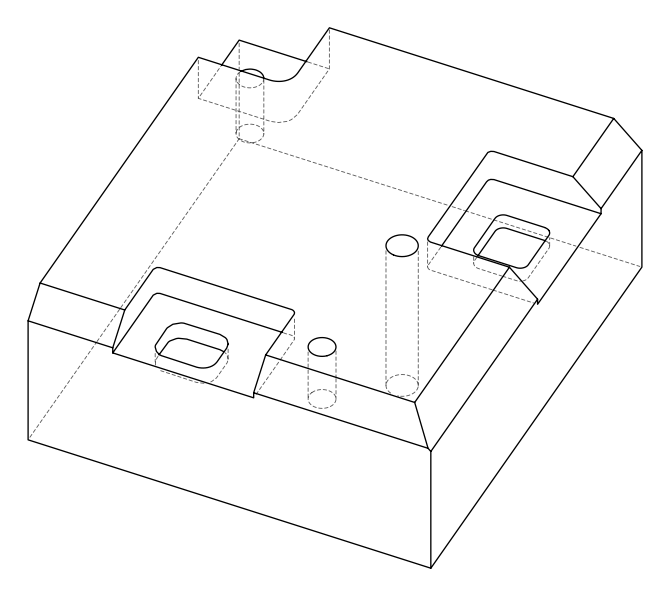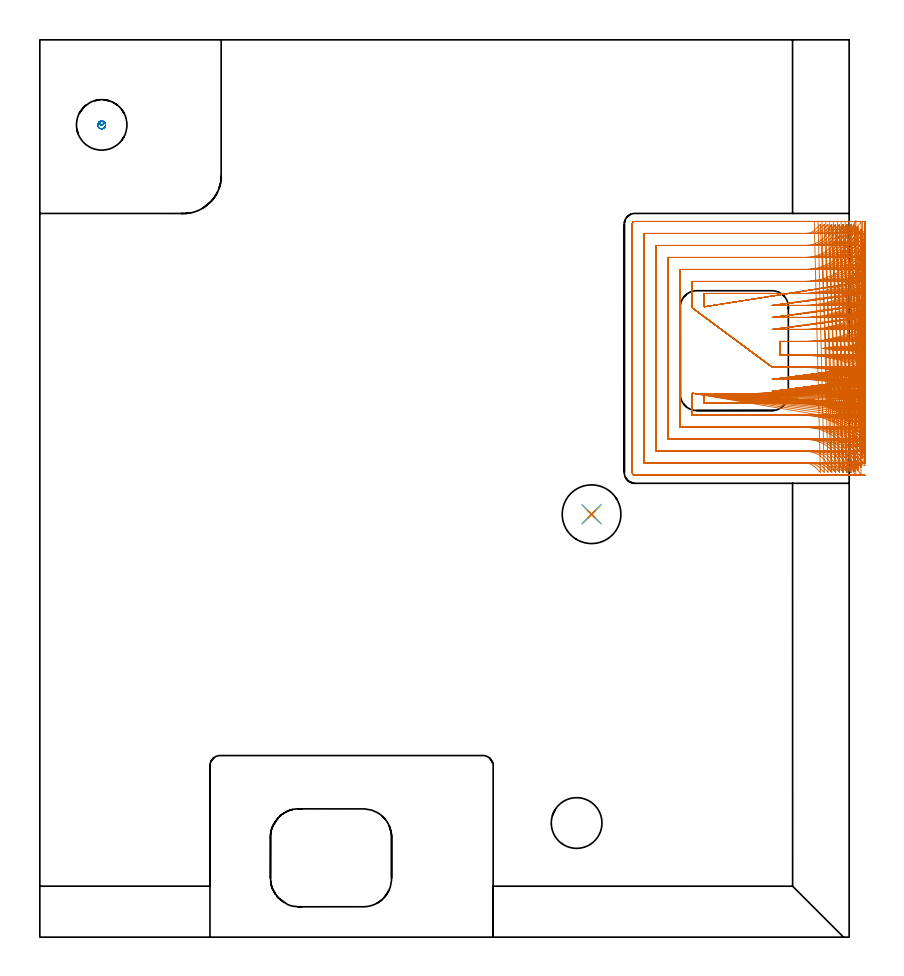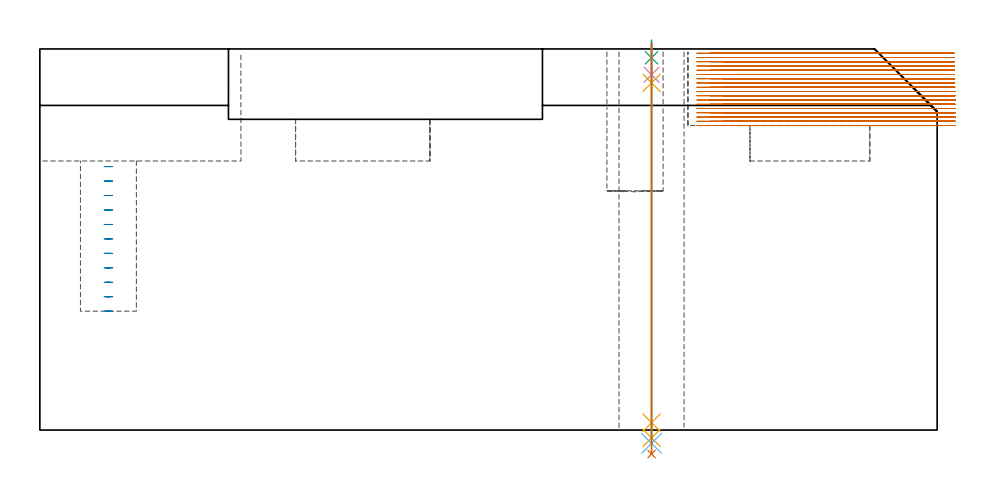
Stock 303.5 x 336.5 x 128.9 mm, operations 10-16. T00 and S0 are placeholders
(PLAN: 16 operations, 10 tool changes, 231.7 min)
(1 INDEXABLE_INSERT_DRILL_BLIND_HOLE_FROM_SOLID | STEP1POCKET | NXT0302_009 | 0.2 min | 13616 mm3)
(2 AREA_MILL | FG_CHAMFER_SURFACE | UGT0205_001 | 10.66 min | 39990 mm3)
(3 AREA_MILL_1 | FG_CHAMFER_SURFACE_1 | UGT0205_001 | 3.92 min | 13057 mm3)
(4 AREA_MILL_2 | FG_CHAMFER_SURFACE_2 | UGT0205_001 | 7.19 min | 23127 mm3)
(5 AREA_MILL_3 | FG_CHAMFER_SURFACE_3 | UGT0205_001 | 4.47 min | 16425 mm3)
(6 MILL_CORNER_NOTCH_RECTANGULAR | CORNER_NOTCH_RECTANGULAR | NXT0201_012 | Follow Part, ap 4, ae 75% | 10.83 min | 166176 mm3)
(7 MILL_RECTANGULAR_POCKET | POCKET_RECTANGULAR_STRAIGHT | NXT0201_012 | Follow Part, ap 4, ae 75% | 3.89 min | 59495 mm3)
(8 MILL_RECTANGULAR_POCKET_1 | POCKET_RECTANGULAR_STRAIGHT_1 | NXT0201_011 | Follow Part, ap 3, ae 75% | 5.99 min | 67729 mm3)
(9 MILL_SLOT | SLOT_PARTIAL_RECTANGULAR | NXT0201_008 | Follow Part, ap 1.5, ae 75% | 82.94 min | 131774 mm3)
(10 MILL_SLOT_1 | SLOT_PARTIAL_RECTANGULAR_1 | NXT0201_008 | Follow Part, ap 1.5, ae 75% | 99.26 min | 170928 mm3)
(11 MILL_BLIND_HOLE_FROM_SOLID_MATERIAL | STEP1POCKET_1 | NXT0201_012 | Spiral | 0.62 min | 14261 mm3)
(12 SPOT_DRILL | STEP1HOLE | NXT0321_9005460120000 | 0.05 min | 148 mm3)
(13 DRILL_BLIND_HOLE_INTO_CENTER | STEP1HOLE | NXT0301_029 | 0.04 min | 154 mm3)
(14 GUN_DRILL_THROUGH_HOLE | STEP1HOLE | UGT0307_001 | 0.58 min | 2355 mm3)
(15 SPADE_DRILL_TO_ENLARGE_THROUGH_HOLE | STEP1HOLE | UGT0306_004 | 0.54 min | 15739 mm3)
(16 DRILL_TO_ENLARGE_THROUGH_HOLE | STEP1HOLE | UGT0301_053 | 0.56 min | 30529 mm3)
(TOOL NXT0302_009 | Index. Insert Drill 19mm [880-D1900L25-05] | D19 PA176 FL95 Z2)
(TOOL UGT0205_001 | Chamfer Mill 20 x 3 x 45 deg. | D20 FL50 Z2)
(TOOL NXT0201_012 | ENDMILL 16mm [2P460-1600-NA 1630] | D16 FL38 Z6)
(TOOL NXT0201_011 | ENDMILL 12mm [2P460-1200-NA 1630] | D12 FL38 Z6)
(TOOL NXT0201_008 | ENDMILL 6mm [2P460-0600-NA 1630] | D6 FL26 Z6)
(TOOL NXT0321_9005460120000 | NC Spot Drill, 142deg, 12mm, Carbide, Uncoated | D12 PA142 FL30 Z2)
(TOOL NXT0301_029 | Carbide Drill 5.8mm [860.1-0580-017A1-MM 2214] | D5.8 PA140 FL28 Z2)
(TOOL UGT0307_001 | Gun Drill 5 mm | D5 PA130 FL24 Z1)
(TOOL UGT0306_004 | Spade Drill 13.5mm | D13.5 PA132 FL10 Z2)
(TOOL UGT0301_053 | Twist Drill 22 mm | D22 PA118 FL150 Z2)
(OP 10 MILL_SLOT_1)
G17 G21 G94 G90
T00 M6
G54
G17 G0 G90 X309.268 Y223.882 S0 M3
G43 Z138.9 H1
Z127.461
G94 G1 X306.5 Y222.726 F250.
G2 X301.002 Y220.8 R49.5 F500.
G1 X298.112 Y219.994
G3 X293.603 Y220.8 R48.
X298.112 Y221.606 R48.
X298.112 Y219.994 R3.
G1 X301.002 Y220.8
G2 X306.5 Y218.875 R49.5
G1 X309.268 Y217.718 F250.
X309.217 Y228.918
X306.5 Y227.646
G2 X287.418 Y223.4 R45. F500.
G1 X277.7
Y218.2
X287.419
G2 X306.5 Y213.954 R45.
G1 X309.217 Y212.682 F250.
X309.146 Y234.09
X306.5 Y232.677
G2 X287.418 Y227.9 R40.5 F500.
G1 X277.7
X274.7 F250.
G0 Z138.9
X309.044 Y239.463
Z127.461
G1 X306.5 Y237.873
G2 X287.418 Y232.4 R36. F500.
G1 X277.7
X274.7 F250.
G0 Z138.9
X308.887 Y245.154
Z127.461
G1 X306.5 Y243.337
G2 X287.418 Y236.9 R31.5 F500.
G1 X277.644
X274.644 F250.
G0 Z138.9
X308.622 Y251.418
Z127.461
G1 X306.5 Y249.298
G2 X287.418 Y241.4 R27. F500.
G1 X249.2
Y239.4
Y236.4 F250.
G0 Z138.9
X308.09 Y259.022
Z127.461
G1 X306.5 Y256.478
G2 X287.418 Y245.9 R22.5 F500.
G1 X244.7
Y238.95
Y235.95 F250.
X274.7 Y213.7 F500.
X277.7 F250.
X287.419 F500.
G2 X306.5 Y208.924 R40.5
G1 X309.146 Y207.51 F250.
G0 Z138.9
X274.7 Y209.2
Z127.461
G1 X277.7
X287.419 F500.
G2 X306.5 Y203.727 R36.
G1 X309.044 Y202.137 F250.
G0 Z138.9
X274.7 Y204.7
Z127.461
G1 X277.7
X287.419 F500.
G2 X306.5 Y198.263 R31.5
G1 X308.887 Y196.446 F250.
G0 Z138.9
X249.2 Y203.5
Z127.461
G1 Y200.5
Y200.2 F500.
X287.419
G2 X306.5 Y192.303 R27.
G1 X308.623 Y190.183 F250.
G0 Z138.9
X244.7 Y203.95
Z127.461
G1 Y200.95
Y195.7 F500.
X287.419
G2 X306.5 Y185.124 R22.5
G1 X308.09 Y182.58 F250.
X305.611 Y266.971 F500.
X304.887 Y264.06 F250.
G2 X287.418 Y250.4 R18. F500.
G1 X240.2
Y191.2
X287.419
G2 X304.888 Y177.54 R18.
G1 X305.612 Y174.629 F250.
X301.201 Y267.265 F500.
X300.312 Y264.4 F250.
G2 X287.418 Y254.9 R13.5 F500.
G1 X235.7
Y186.7
X287.419
G2 X300.313 Y177.2 R13.5
G1 X301.202 Y174.334 F250.
X296.814 Y267.088 F500.
X295.481 Y264.4 F250.
G2 X287.418 Y259.4 R9. F500.
G1 X231.2
Y182.2
X287.419
G2 X295.482 Y177.2 R9.
G1 X296.815 Y174.512 F250.
X292.706 Y267.263 F500.
X290.554 Y265.173 F250.
G2 X287.418 Y263.9 R4.5 F500.
G1 X226.7
Y177.7
X287.419
G2 X290.555 Y176.427 R4.5
G1 X292.707 Y174.336 F250.
X290.418 Y268.4 F500.
X287.418 F250.
X223.1 F500.
G3 X222.2 Y267.5 R0.9
G1 Y174.1
G3 X223.1 Y173.2 R0.9
G1 X287.419
X290.419 F250.
G0 Z138.9
X309.303 Y223.22
Z126.022
G1 X306.5 Y222.151
G2 X302.442 Y220.801 R49.5 F500.
G1 X299.553 Y219.994
G3 X295.043 Y220.8 R48.
X299.553 Y221.607 R48.
X299.553 Y219.994 R3.
G1 X302.442 Y220.801
G2 X306.5 Y219.451 R49.5
G1 X309.303 Y218.382 F250.
X309.26 Y228.179
X306.5 Y227.003
G2 X288.857 Y223.4 R45. F500.
G1 X277.7
Y218.2
X288.862
G2 X306.5 Y214.599 R45.
G1 X309.26 Y213.423 F250.
X309.2 Y233.252
X306.5 Y231.945
G2 X288.857 Y227.9 R40.5 F500.
G1 X277.7
X274.7 F250.
G0 Z138.9
X309.115 Y238.49
Z126.022
G1 X306.5 Y237.019
G2 X288.857 Y232.4 R36. F500.
G1 X277.7
X274.7 F250.
G0 Z138.9
X308.985 Y243.984
Z126.022
G1 X306.5 Y242.304
G2 X288.857 Y236.9 R31.5 F500.
G1 X277.644
X274.644 F250.
G0 Z138.9
X308.771 Y249.922
Z126.022
G1 X306.5 Y247.961
G2 X288.857 Y241.4 R27. F500.
G1 X249.2
Y239.4
Y236.4 F250.
G0 Z138.9
X308.362 Y256.788
Z126.022
G1 X306.5 Y254.436
G2 X288.857 Y245.9 R22.5 F500.
G1 X244.7
Y238.95
Y235.95 F250.
X274.7 Y213.7 F500.
X277.7 F250.
X288.862 F500.
G2 X306.5 Y209.657 R40.5
G1 X309.201 Y208.351 F250.
G0 Z138.9
X274.7 Y209.2
Z126.022
G1 X277.7
X288.862 F500.
G2 X306.5 Y204.583 R36.
G1 X309.115 Y203.113 F250.
G0 Z138.9
X274.7 Y204.7
Z126.022
G1 X277.7
X288.862 F500.
G2 X306.5 Y199.299 R31.5
G1 X308.986 Y197.619 F250.
G0 Z138.9
X249.2 Y203.5
Z126.022
G1 Y200.5
Y200.2 F500.
X288.862
G2 X306.5 Y193.642 R27.
G1 X308.771 Y191.682 F250.
G0 Z138.9
X244.7 Y203.95
Z126.022
G1 Y200.95
Y195.7 F500.
X288.862
G2 X306.5 Y187.169 R22.5
G1 X308.363 Y184.817 F250.
X306.93 Y265.872
X306.031 Y263.01
G2 X288.857 Y250.4 R18. F500.
G1 X240.2
Y191.2
X288.862
G2 X306.034 Y178.594 R18.
G1 X306.933 Y175.732 F250.
X302.64 Y267.265 F500.
X301.751 Y264.4 F250.
G2 X288.857 Y254.9 R13.5 F500.
G1 X235.7
Y186.7
X288.862
G2 X301.756 Y177.2 R13.5
G1 X302.644 Y174.334 F250.
X298.253 Y267.088 F500.
X296.92 Y264.4 F250.
G2 X288.857 Y259.4 R9. F500.
G1 X231.2
Y182.2
X288.862
G2 X296.924 Y177.2 R9.
G1 X298.257 Y174.512 F250.
X294.145 Y267.263 F500.
X291.993 Y265.173 F250.
G2 X288.857 Y263.9 R4.5 F500.
G1 X226.7
Y177.7
X288.862
G2 X291.994 Y176.431 R4.5
G1 X294.148 Y174.343 F250.
X291.857 Y268.4 F500.
X288.857 F250.
X223.1 F500.
G3 X222.2 Y267.5 R0.9
G1 Y174.1
G3 X223.1 Y173.2 R0.9
G1 X288.862
X291.862 F250.
G0 Z138.9
X309.335 Y222.609
Z124.583
G1 X306.5 Y221.627
G2 X303.881 Y220.8 R49.5 F500.
G1 X300.991 Y219.994
G3 X296.482 Y220.8 R48.
X300.991 Y221.607 R48.
X300.991 Y219.994 R3.
G1 X303.881 Y220.8
G2 X306.5 Y219.974 R49.5
G1 X309.335 Y218.992 F250.
X309.299 Y227.499
X306.5 Y226.419
G2 X290.296 Y223.4 R45. F500.
G1 X277.7
Y218.2
X290.299
G2 X306.5 Y215.183 R45.
G1 X309.299 Y214.103 F250.
X309.249 Y232.483
X306.5 Y231.283
G2 X290.296 Y227.9 R40.5 F500.
G1 X277.7
X274.7 F250.
G0 Z138.9
X309.179 Y237.603
Z124.583
G1 X306.5 Y236.253
G2 X290.296 Y232.4 R36. F500.
G1 X277.7
X274.7 F250.
G0 Z138.9
X309.073 Y242.93
Z124.583
G1 X306.5 Y241.387
G2 X290.296 Y236.9 R31.5 F500.
G1 X277.644
X274.644 F250.
G0 Z138.9
X308.9 Y248.603
Z124.583
G1 X306.5 Y246.803
G2 X290.296 Y241.4 R27. F500.
G1 X249.2
Y239.4
Y236.4 F250.
G0 Z138.9
X308.581 Y254.95
Z124.583
G1 X306.5 Y252.789
G2 X290.296 Y245.9 R22.5 F500.
G1 X244.7
Y238.95
Y235.95 F250.
X274.7 Y213.7 F500.
X277.7 F250.
X290.299 F500.
G2 X306.5 Y210.319 R40.5
G1 X309.25 Y209.119 F250.
G0 Z138.9
X274.7 Y209.2
Z124.583
G1 X277.7
X290.299 F500.
G2 X306.5 Y205.349 R36.
G1 X309.179 Y203.999 F250.
G0 Z138.9
X274.7 Y204.7
Z124.583
G1 X277.7
X290.299 F500.
G2 X306.5 Y200.215 R31.5
G1 X309.073 Y198.672 F250.
G0 Z138.9
X249.2 Y203.5
Z124.583
G1 Y200.5
Y200.2 F500.
X290.299
G2 X306.5 Y194.8 R27.
G1 X308.9 Y192.999 F250.
X244.7 Y203.95 F500.
Y200.95 F250.
Y195.7 F500.
X290.299
G2 X306.5 Y188.814 R22.5
G1 X308.582 Y186.654 F250.
X307.806 Y263.262
X306.5 Y260.562
G2 X290.296 Y250.4 R18. F500.
G1 X240.2
Y191.2
X290.299
G2 X306.5 Y181.045 R18.
G1 X307.807 Y178.345 F250.
X304.079 Y267.265 F500.
X303.19 Y264.4 F250.
G2 X290.296 Y254.9 R13.5 F500.
G1 X235.7
Y186.7
X290.299
G2 X303.193 Y177.2 R13.5
G1 X304.082 Y174.334 F250.
X299.692 Y267.088 F500.
X298.359 Y264.4 F250.
G2 X290.296 Y259.4 R9. F500.
G1 X231.2
Y182.2
X290.299
G2 X298.362 Y177.2 R9.
G1 X299.695 Y174.512 F250.
X295.584 Y267.263 F500.
X293.432 Y265.173 F250.
G2 X290.296 Y263.9 R4.5 F500.
G1 X226.7
Y177.7
X290.299
G2 X293.433 Y176.43 R4.5
G1 X295.586 Y174.341 F250.
X293.296 Y268.4 F500.
X290.296 F250.
X223.1 F500.
G3 X222.2 Y267.5 R0.9
G1 Y174.1
G3 X223.1 Y173.2 R0.9
G1 X290.299
X293.299 F250.
G0 Z138.9
X309.363 Y222.048
Z123.144
G1 X306.5 Y221.153
G2 X305.32 Y220.8 R49.5 F500.
G1 X302.43 Y219.994
G3 X297.921 Y220.8 R48.
X302.43 Y221.607 R48.
X302.43 Y219.994 R3.
G1 X305.32 Y220.8
G2 X306.5 Y220.448 R49.5
G1 X309.363 Y219.553 F250.
X309.334 Y226.875
X306.5 Y225.891
G2 X291.735 Y223.4 R45. F500.
G1 X277.7
Y218.2
X291.739
G2 X306.5 Y215.71 R45.
G1 X309.334 Y214.726 F250.
X309.294 Y231.781
X306.5 Y230.687
G2 X291.735 Y227.9 R40.5 F500.
G1 X277.7
X274.7 F250.
G0 Z138.9
X309.236 Y236.797
Z123.144
G1 X306.5 Y235.567
G2 X291.735 Y232.4 R36. F500.
G1 X277.7
X274.7 F250.
G0 Z138.9
X309.15 Y241.981
Z123.144
G1 X306.5 Y240.575
G2 X291.735 Y236.9 R31.5 F500.
G1 X277.644
X274.644 F250.
G0 Z138.9
X309.012 Y247.435
Z123.144
G1 X306.5 Y245.795
G2 X291.735 Y241.4 R27. F500.
G1 X249.2
Y239.4
Y236.4 F250.
G0 Z138.9
X308.764 Y253.391
Z123.144
G1 X306.5 Y251.422
G2 X291.735 Y245.9 R22.5 F500.
G1 X244.7
Y238.95
Y235.95 F250.
X274.701 Y213.7 F500.
X277.701 F250.
X291.739 F500.
G2 X306.5 Y210.914 R40.5
G1 X309.294 Y209.821 F250.
X274.701 Y209.2 F500.
X277.701 F250.
X291.739 F500.
G2 X306.5 Y206.034 R36.
G1 X309.236 Y204.804 F250.
X274.701 Y204.7 F500.
X277.701 F250.
X291.739 F500.
G2 X306.5 Y201.027 R31.5
G1 X309.15 Y199.621 F250.
X249.2 Y203.5 F500.
Y200.5 F250.
Y200.2 F500.
X291.739
G2 X306.5 Y195.808 R27.
G1 X309.012 Y194.167 F250.
X244.7 Y203.95 F500.
Y200.95 F250.
Y195.7 F500.
X291.739
G2 X306.5 Y190.181 R22.5
G1 X308.764 Y188.213 F250.
X308.216 Y260.565
X306.5 Y258.104
G2 X291.735 Y250.4 R18. F500.
G1 X240.2
Y191.2
X291.739
G2 X306.5 Y183.501 R18.
G1 X308.217 Y181.04 F250.
X305.499 Y267.055 F500.
X304.567 Y264.204 F250.
G2 X291.735 Y254.9 R13.5 F500.
G1 X235.7
Y186.7
X291.739
G2 X304.57 Y177.397 R13.5
G1 X305.502 Y174.546 F250.
X301.131 Y267.088 F500.
X299.798 Y264.4 F250.
G2 X291.735 Y259.4 R9. F500.
G1 X231.2
Y182.2
X291.739
G2 X299.801 Y177.2 R9.
G1 X301.134 Y174.512 F250.
X297.023 Y267.263 F500.
X294.871 Y265.173 F250.
G2 X291.735 Y263.9 R4.5 F500.
G1 X226.7
Y177.7
X291.739
G2 X294.872 Y176.43 R4.5
G1 X297.025 Y174.341 F250.
X294.735 Y268.4 F500.
X291.735 F250.
X223.1 F500.
G3 X222.2 Y267.5 R0.9
G1 Y174.1
G3 X223.1 Y173.2 R0.9
G1 X291.739
X294.739 F250.
G0 Z138.9
X309.365 Y226.307
Z121.705
G1 X306.5 Y225.418
G2 X303.201 Y224.531 R45. F500.
G1 X303.869 Y221.607
G3 X303.869 Y219.994 R3.
X299.36 Y220.8 R48.
X303.869 Y221.607 R48.
G1 X303.201 Y224.531
G2 X293.174 Y223.4 R45.
G1 X277.7
Y218.2
X293.178
G2 X306.5 Y216.183 R45.
G1 X309.366 Y215.295 F250.
X309.333 Y231.142
X306.5 Y230.155
G2 X293.174 Y227.9 R40.5 F500.
G1 X277.7
X274.7 F250.
G0 Z138.9
X309.287 Y236.068
Z121.705
G1 X306.5 Y234.957
G2 X293.174 Y232.4 R36. F500.
G1 X277.7
X274.7 F250.
G0 Z138.9
X309.218 Y241.127
Z121.705
G1 X306.5 Y239.858
G2 X293.174 Y236.9 R31.5 F500.
G1 X277.644
X274.644 F250.
G0 Z138.9
X309.109 Y246.398
Z121.705
G1 X306.5 Y244.918
G2 X293.174 Y241.4 R27. F500.
G1 X249.2
Y239.4
Y236.4 F250.
G0 Z138.9
X308.917 Y252.047
Z121.705
G1 X306.5 Y250.271
G2 X293.174 Y245.9 R22.5 F500.
G1 X244.7
Y238.95
Y235.95 F250.
X274.7 Y213.7 F500.
X277.7 F250.
X293.178 F500.
G2 X306.5 Y211.446 R40.5
G1 X309.333 Y210.459 F250.
X274.7 Y209.2 F500.
X277.7 F250.
X293.178 F500.
G2 X306.5 Y206.644 R36.
G1 X309.287 Y205.534 F250.
X274.7 Y204.7 F500.
X277.7 F250.
X293.178 F500.
G2 X306.5 Y201.744 R31.5
G1 X309.218 Y200.475 F250.
X249.2 Y203.5 F500.
Y200.5 F250.
Y200.2 F500.
X293.178
G2 X306.5 Y196.684 R27.
G1 X309.109 Y195.204 F250.
X244.7 Y203.95 F500.
Y200.95 F250.
Y195.7 F500.
X293.178
G2 X306.5 Y191.332 R22.5
G1 X308.918 Y189.556 F250.
X308.517 Y258.52
X306.5 Y256.299
G2 X293.174 Y250.4 R18. F500.
G1 X240.2
Y191.2
X293.178
G2 X306.5 Y185.304 R18.
G1 X308.517 Y183.084 F250.
X306.828 Y266.205
X305.721 Y263.417
G2 X293.174 Y254.9 R13.5 F500.
G1 X235.7
Y186.7
X293.178
G2 X305.723 Y178.186 R13.5
G1 X306.831 Y175.398 F250.
X302.57 Y267.088 F500.
X301.237 Y264.4 F250.
G2 X293.174 Y259.4 R9. F500.
G1 X231.2
Y182.2
X293.178
G2 X301.24 Y177.2 R9.
G1 X302.573 Y174.512 F250.
X298.462 Y267.263 F500.
X296.31 Y265.172 F250.
G2 X293.174 Y263.9 R4.5 F500.
G1 X226.7
Y177.7
X293.178
G2 X296.311 Y176.43 R4.5
G1 X298.464 Y174.341 F250.
X296.174 Y268.4 F500.
X293.174 F250.
X223.1 F500.
G3 X222.2 Y267.5 R0.9
G1 Y174.1
G3 X223.1 Y173.2 R0.9
G1 X293.178
X296.178 F250.
G0 Z138.9
X309.393 Y225.791
Z120.267
G1 X306.5 Y224.998
G2 X304.64 Y224.531 R45. F500.
G1 X305.308 Y221.607
G3 X305.308 Y219.994 R3.
X300.799 Y220.8 R48.
X305.308 Y221.607 R48.
G1 X304.64 Y224.531
G2 X294.613 Y223.4 R45.
G1 X277.7
Y218.2
X294.617
G2 X306.5 Y216.603 R45.
G1 X309.394 Y215.81 F250.
X309.368 Y230.564
X306.5 Y229.684
G2 X294.613 Y227.9 R40.5 F500.
G1 X277.7
X274.7 F250.
G0 Z138.9
X309.332 Y235.41
Z120.267
G1 X306.5 Y234.419
G2 X294.613 Y232.4 R36. F500.
G1 X277.7
X274.7 F250.
G0 Z138.9
X309.278 Y240.361
Z120.267
G1 X306.5 Y239.229
G2 X294.613 Y236.9 R31.5 F500.
G1 X277.644
X274.644 F250.
G0 Z138.9
X309.194 Y245.478
Z120.267
G1 X306.5 Y244.157
G2 X294.613 Y241.4 R27. F500.
G1 X249.2
Y239.4
Y236.4 F250.
G0 Z138.9
X309.047 Y250.881
Z120.267
G1 X306.5 Y249.296
G2 X294.613 Y245.9 R22.5 F500.
G1 X244.7
Y238.95
Y235.95 F250.
X274.7 Y213.7 F500.
X277.7 F250.
X294.617 F500.
G2 X306.5 Y211.917 R40.5
G1 X309.368 Y211.037 F250.
X274.7 Y209.2 F500.
X277.7 F250.
X294.617 F500.
G2 X306.5 Y207.182 R36.
G1 X309.332 Y206.192 F250.
X274.7 Y204.7 F500.
X277.7 F250.
X294.617 F500.
G2 X306.5 Y202.373 R31.5
G1 X309.278 Y201.241 F250.
X249.2 Y203.5 F500.
Y200.5 F250.
Y200.2 F500.
X294.617
G2 X306.5 Y197.444 R27.
G1 X309.194 Y196.124 F250.
X244.7 Y203.95 F500.
Y200.95 F250.
Y195.7 F500.
X294.617
G2 X306.5 Y192.306 R22.5
G1 X309.047 Y190.722 F250.
X308.753 Y256.864
X306.5 Y254.883
G2 X294.613 Y250.4 R18. F500.
G1 X240.2
Y191.2
X294.617
G2 X306.5 Y186.72 R18.
G1 X308.753 Y184.739 F250.
X307.896 Y264.549
X306.455 Y261.918
G2 X294.613 Y254.9 R13.5 F500.
G1 X235.7
Y186.7
X294.617
G2 X306.456 Y179.687 R13.5
G1 X307.898 Y177.056 F250.
X304.009 Y267.088 F500.
X302.676 Y264.4 F250.
G2 X294.613 Y259.4 R9. F500.
G1 X231.2
Y182.2
X294.617
G2 X302.679 Y177.2 R9.
G1 X304.012 Y174.512 F250.
X299.901 Y267.263 F500.
X297.749 Y265.172 F250.
G2 X294.613 Y263.9 R4.5 F500.
G1 X226.7
Y177.7
X294.617
G2 X297.75 Y176.43 R4.5
G1 X299.903 Y174.341 F250.
X297.613 Y268.4 F500.
X294.613 F250.
X223.1 F500.
G3 X222.2 Y267.5 R0.9
G1 Y174.1
G3 X223.1 Y173.2 R0.9
G1 X294.617
X297.617 F250.
G0 Z138.9
X309.428 Y219.397
Z118.828
G1 X306.5 Y220.05
G3 X302.235 Y220.801 R48. F500.
X306.5 Y221.552 R48.
G1 Y224.631
G2 X296.047 Y223.4 R45.
G1 X277.7
Y218.2
X296.056
G2 X306.5 Y216.971 R45.
G1 X309.418 Y216.275 F250.
X309.398 Y230.047
X306.5 Y229.272
G2 X296.047 Y227.9 R40.5 F500.
G1 X277.7
X274.7 F250.
G0 Z138.9
X309.371 Y234.822
Z118.828
G1 X306.5 Y233.951
G2 X296.047 Y232.4 R36. F500.
G1 X277.7
X274.7 F250.
G0 Z138.9
X309.33 Y239.681
Z118.828
G1 X306.5 Y238.685
G2 X296.047 Y236.9 R31.5 F500.
G1 X277.644
X274.644 F250.
G0 Z138.9
X309.266 Y244.667
Z118.828
G1 X306.5 Y243.506
G2 X296.047 Y241.4 R27. F500.
G1 X249.2
Y239.4
Y236.4 F250.
G0 Z138.9
X309.157 Y249.87
Z118.828
G1 X306.5 Y248.476
G2 X296.047 Y245.9 R22.5 F500.
G1 X244.7
Y238.95
Y235.95 F250.
X274.7 Y213.7 F500.
X277.7 F250.
X296.056 F500.
G2 X306.5 Y212.33 R40.5
G1 X309.399 Y211.557 F250.
X274.7 Y209.2 F500.
X277.7 F250.
X296.056 F500.
G2 X306.5 Y207.652 R36.
G1 X309.371 Y206.781 F250.
X274.7 Y204.7 F500.
X277.7 F250.
X296.056 F500.
G2 X306.5 Y202.918 R31.5
G1 X309.33 Y201.924 F250.
X249.2 Y203.5 F500.
Y200.5 F250.
Y200.2 F500.
X296.056
G2 X306.5 Y198.098 R27.
G1 X309.266 Y196.938 F250.
X244.7 Y203.95 F500.
Y200.95 F250.
Y195.7 F500.
X296.056
G2 X306.5 Y193.129 R22.5
G1 X309.157 Y191.737 F250.
X308.942 Y255.489
X306.5 Y253.747
G2 X296.047 Y250.4 R18. F500.
G1 X240.2
Y191.2
X296.056
G2 X306.5 Y187.86 R18.
G1 X308.943 Y186.12 F250.
X308.398 Y262.18
X306.5 Y259.857
G2 X296.047 Y254.9 R13.5 F500.
G1 X235.7
Y186.7
X296.056
G2 X306.5 Y181.754 R13.5
G1 X308.401 Y179.433 F250.
X305.433 Y267.021 F500.
X304.08 Y264.343 F250.
G2 X296.047 Y259.4 R9. F500.
G1 X231.2
Y182.2
X296.056
G2 X304.089 Y177.258 R9.
G1 X305.442 Y174.58 F250.
X301.333 Y267.26 F500.
X299.18 Y265.171 F250.
G2 X296.047 Y263.9 R4.5 F500.
G1 X226.7
Y177.7
X296.056
G2 X299.189 Y176.43 R4.5
G1 X301.343 Y174.341 F250.
X299.047 Y268.4 F500.
X296.047 F250.
X223.1 F500.
G3 X222.2 Y267.5 R0.9
G1 Y174.1
G3 X223.1 Y173.2 R0.9
G1 X296.056
X299.056 F250.
G0 Z138.9
X309.439 Y224.912
Z117.389
G1 X306.5 Y224.312
G2 X297.488 Y223.4 R45. F500.
G1 X277.7
Y218.2
X297.49
G2 X306.5 Y217.289 R45.
G1 X309.439 Y216.688 F250.
X309.425 Y229.583
X306.5 Y228.915
G2 X297.488 Y227.9 R40.5 F500.
G1 X277.7
X274.7 F250.
G0 Z138.9
X309.404 Y234.297
Z117.389
G1 X306.5 Y233.546
G2 X297.488 Y232.4 R36. F500.
G1 X277.7
X274.7 F250.
G0 Z138.9
X309.375 Y239.075
Z117.389
G1 X306.5 Y238.217
G2 X297.488 Y236.9 R31.5 F500.
G1 X277.644
X274.644 F250.
G0 Z138.9
X309.328 Y243.95
Z117.389
G1 X306.5 Y242.948
G2 X297.488 Y241.4 R27. F500.
G1 X249.2
Y239.4
Y236.4 F250.
G0 Z138.9
X309.249 Y248.985
Z117.389
G1 X306.5 Y247.783
G2 X297.488 Y245.9 R22.5 F500.
G1 X244.7
Y238.951
Y235.951 F250.
X274.7 Y213.7 F500.
X277.7 F250.
X297.49 F500.
G2 X306.5 Y212.685 R40.5
G1 X309.425 Y212.018 F250.
X274.7 Y209.2 F500.
X277.7 F250.
X297.49 F500.
G2 X306.5 Y208.054 R36.
G1 X309.405 Y207.303 F250.
X274.7 Y204.7 F500.
X277.7 F250.
X297.49 F500.
G2 X306.5 Y203.384 R31.5
G1 X309.375 Y202.526 F250.
X249.2 Y203.5 F500.
Y200.5 F250.
Y200.2 F500.
X297.49
G2 X306.5 Y198.652 R27.
G1 X309.328 Y197.651 F250.
X244.7 Y203.95 F500.
Y200.95 F250.
Y195.7 F500.
X297.49
G2 X306.5 Y193.817 R22.5
G1 X309.249 Y192.616 F250.
X309.097 Y254.32
X306.5 Y252.818
G2 X297.488 Y250.4 R18. F500.
G1 X240.2
Y191.2
X297.49
G2 X306.5 Y188.783 R18.
G1 X309.097 Y187.281 F250.
X308.734 Y260.351
X306.5 Y258.348
G2 X297.488 Y254.9 R13.5 F500.
G1 X235.7
Y186.7
X297.49
G2 X306.5 Y183.253 R13.5
G1 X308.734 Y181.251 F250.
X306.767 Y266.425
X305.247 Y263.839
G2 X297.488 Y259.4 R9. F500.
G1 X231.2
Y182.2
X297.49
G2 X305.248 Y177.762 R9.
G1 X306.769 Y175.176 F250.
X302.775 Y267.257 F500.
X300.621 Y265.169 F250.
G2 X297.488 Y263.9 R4.5 F500.
G1 X226.7
Y177.7
X297.49
G2 X300.623 Y176.43 R4.5
G1 X302.776 Y174.342 F250.
X300.488 Y268.4 F500.
X297.488 F250.
X223.1 F500.
G3 X222.2 Y267.5 R0.9
G1 Y174.1
G3 X223.1 Y173.2 R0.9
G1 X297.49
X300.49 F250.
G0 Z138.9
X309.463 Y220.133
Z115.95
G1 X306.5 Y220.604
G3 X305.144 Y220.8 R48. F500.
X306.5 Y220.996 R48.
G1 Y224.036
G2 X298.959 Y223.4 R45.
G1 X277.7
Y218.2
X298.961
G2 X306.5 Y217.564 R45.
G1 X309.458 Y217.061 F250.
X309.448 Y229.167
X306.5 Y228.608
G2 X298.959 Y227.9 R40.5 F500.
G1 X277.7
X274.7 F250.
G0 Z138.9
X309.433 Y233.827
Z115.95
G1 X306.5 Y233.199
G2 X298.959 Y232.4 R36. F500.
G1 X277.7
X274.7 F250.
G0 Z138.9
X309.413 Y238.534
Z115.95
G1 X306.5 Y237.816
G2 X298.959 Y236.9 R31.5 F500.
G1 X277.644
X274.644 F250.
G0 Z138.9
X309.381 Y243.312
Z115.95
G1 X306.5 Y242.474
G2 X298.959 Y241.4 R27. F500.
G1 X249.2
Y239.4
Y236.4 F250.
G0 Z138.9
X309.327 Y248.207
Z115.95
G1 X306.5 Y247.201
G2 X298.959 Y245.9 R22.5 F500.
G1 X244.7
Y238.951
Y235.951 F250.
X274.7 Y213.7 F500.
X277.7 F250.
X298.961 F500.
G2 X306.5 Y212.992 R40.5
G1 X309.448 Y212.434 F250.
X274.7 Y209.2 F500.
X277.7 F250.
X298.961 F500.
G2 X306.5 Y208.402 R36.
G1 X309.433 Y207.773 F250.
X274.7 Y204.7 F500.
X277.7 F250.
X298.961 F500.
G2 X306.5 Y203.784 R31.5
G1 X309.413 Y203.066 F250.
X249.2 Y203.5 F500.
Y200.5 F250.
Y200.2 F500.
X298.961
G2 X306.5 Y199.126 R27.
G1 X309.381 Y198.288 F250.
X244.7 Y203.95 F500.
Y200.95 F250.
Y195.7 F500.
X298.961
G2 X306.5 Y194.399 R22.5
G1 X309.327 Y193.394 F250.
X309.224 Y253.312
X306.5 Y252.056
G2 X298.959 Y250.4 R18. F500.
G1 X240.2
Y191.2
X298.961
G2 X306.5 Y189.545 R18.
G1 X309.224 Y188.288 F250.
X308.988 Y258.878
X306.5 Y257.202
G2 X298.959 Y254.9 R13.5 F500.
G1 X235.7
Y186.7
X298.961
G2 X306.5 Y184.399 R13.5
G1 X308.989 Y182.723 F250.
X307.984 Y265.476
X306.205 Y263.061
G2 X298.959 Y259.4 R9. F500.
G1 X231.2
Y182.2
X298.961
G2 X306.205 Y178.54 R9.
G1 X307.985 Y176.125 F250.
X304.281 Y267.436 F500.
X302.199 Y265.277 F250.
G2 X298.959 Y263.9 R4.5 F500.
G1 X226.7
Y177.7
X298.961
G2 X302.199 Y176.325 R4.5
G1 X304.282 Y174.166 F250.
X301.959 Y268.4 F500.
X298.959 F250.
X223.1 F500.
G3 X222.2 Y267.5 R0.9
G1 Y174.1
G3 X223.1 Y173.2 R0.9
G1 X298.961
X301.961 F250.
G0 Z138.9
X309.474 Y224.177
Z114.511
G1 X306.5 Y223.785
G2 X300.626 Y223.4 R45. F500.
G1 X277.7
Y218.2
X300.628
G2 X306.5 Y217.815 R45.
G1 X309.474 Y217.424 F250.
X309.468 Y228.763
X306.5 Y228.328
G2 X300.626 Y227.9 R40.5 F500.
G1 X277.7
X274.7 F250.
G0 Z138.9
X309.46 Y233.372
Z114.511
G1 X306.5 Y232.882
G2 X300.626 Y232.4 R36. F500.
G1 X277.7
X274.7 F250.
G0 Z138.9
X309.447 Y238.012
Z114.511
G1 X306.5 Y237.452
G2 X300.626 Y236.9 R31.5 F500.
G1 X277.644
X274.644 F250.
G0 Z138.9
X309.428 Y242.699
Z114.511
G1 X306.5 Y242.047
G2 X300.626 Y241.4 R27. F500.
G1 X249.2
Y239.4
Y236.4 F250.
G0 Z138.9
X309.396 Y247.463
Z114.511
G1 X306.5 Y246.68
G2 X300.626 Y245.9 R22.5 F500.
G1 X244.7
Y238.951
Y235.951 F250.
X274.7 Y213.7 F500.
X277.7 F250.
X300.628 F500.
G2 X306.5 Y213.272 R40.5
G1 X309.468 Y212.837 F250.
X274.7 Y209.2 F500.
X277.7 F250.
X300.628 F500.
G2 X306.5 Y208.718 R36.
G1 X309.46 Y208.229 F250.
X274.7 Y204.7 F500.
X277.7 F250.
X300.628 F500.
G2 X306.5 Y204.148 R31.5
G1 X309.447 Y203.589 F250.
X249.2 Y203.5 F500.
Y200.5 F250.
Y200.2 F500.
X300.628
G2 X306.5 Y199.554 R27.
G1 X309.428 Y198.901 F250.
X244.7 Y203.95 F500.
Y200.95 F250.
Y195.7 F500.
X300.628
G2 X306.5 Y194.92 R22.5
G1 X309.396 Y194.137 F250.
X309.336 Y252.364
X306.5 Y251.385
G2 X300.626 Y250.4 R18. F500.
G1 X240.2
Y191.2
X300.628
G2 X306.5 Y190.215 R18.
G1 X309.336 Y189.237 F250.
X309.201 Y257.55
X306.5 Y256.245
G2 X300.626 Y254.9 R13.5 F500.
G1 X235.7
Y186.7
X300.628
G2 X306.5 Y185.356 R13.5
G1 X309.201 Y184.051 F250.
X308.773 Y263.539
X306.5 Y261.581
G2 X300.626 Y259.4 R9. F500.
G1 X231.2
Y182.2
X300.628
G2 X306.5 Y180.021 R9.
G1 X308.774 Y178.063 F250.
X306.03 Y268.621 F500.
X304.469 Y266.059 F250.
G2 X300.626 Y263.9 R4.5 F500.
G1 X226.7
Y177.7
X300.628
G2 X304.471 Y175.541 R4.5
G1 X306.032 Y172.979 F250.
X303.626 Y268.4 F500.
X300.626 F250.
X223.1 F500.
G3 X222.2 Y267.5 R0.9
G1 Y174.1
G3 X223.1 Y173.2 R0.9
G1 X300.628
X303.628 F250.
G0 Z138.9
X309.489 Y223.833
Z113.072
G1 X306.5 Y223.572
G2 X302.575 Y223.4 R45. F500.
G1 X277.7
Y218.2
X302.57
G2 X306.5 Y218.028 R45.
G1 X309.489 Y217.766 F250.
X309.486 Y228.381
X306.5 Y228.091
G2 X302.575 Y227.9 R40.5 F500.
G1 X277.7
X274.7 F250.
X309.482 Y232.942 F500.
X306.5 Y232.615 F250.
G2 X302.575 Y232.4 R36. F500.
G1 X277.7
X274.7 F250.
X309.477 Y237.519 F500.
X306.5 Y237.146 F250.
G2 X302.575 Y236.9 R31.5 F500.
G1 X277.644
X274.644 F250.
X309.468 Y242.123 F500.
X306.5 Y241.687 F250.
G2 X302.575 Y241.4 R27. F500.
G1 X249.2
Y239.4
Y236.4 F250.
G0 Z138.9
X309.454 Y246.768
Z113.072
G1 X306.5 Y246.245
G2 X302.575 Y245.9 R22.5 F500.
G1 X244.7
Y238.951
Y235.951 F250.
X274.701 Y213.7 F500.
X277.701 F250.
X302.57 F500.
G2 X306.5 Y213.509 R40.5
G1 X309.486 Y213.218 F250.
X274.701 Y209.2 F500.
X277.701 F250.
X302.57 F500.
G2 X306.5 Y208.985 R36.
G1 X309.482 Y208.657 F250.
X274.701 Y204.7 F500.
X277.701 F250.
X302.57 F500.
G2 X306.5 Y204.454 R31.5
G1 X309.477 Y204.08 F250.
X249.2 Y203.5 F500.
Y200.5 F250.
Y200.2 F500.
X302.57
G2 X306.5 Y199.912 R27.
G1 X309.468 Y199.476 F250.
X244.7 Y203.95 F500.
Y200.95 F250.
Y195.7 F500.
X302.57
G2 X306.5 Y195.354 R22.5
G1 X309.454 Y194.83 F250.
X309.428 Y251.487
X306.5 Y250.833
G2 X302.575 Y250.4 R18. F500.
G1 X240.2
Y191.2
X302.57
G2 X306.5 Y190.766 R18.
G1 X309.428 Y190.111 F250.
X309.37 Y256.356
X306.5 Y255.483
G2 X302.575 Y254.9 R13.5 F500.
G1 X235.7
Y186.7
X302.57
G2 X306.5 Y186.115 R13.5
G1 X309.37 Y185.242 F250.
X309.2 Y261.61
X306.5 Y260.301
G2 X302.575 Y259.4 R9. F500.
G1 X231.2
Y182.2
X302.57
G2 X306.5 Y181.297 R9.
G1 X309.199 Y179.987 F250.
X307.982 Y268.297
X306.271 Y265.833
G2 X302.575 Y263.9 R4.5 F500.
G1 X226.7
Y177.7
X302.57
G2 X306.269 Y175.763 R4.5
G1 X307.978 Y173.297 F250.
X305.575 Y268.4 F500.
X302.575 F250.
X223.1 F500.
G3 X222.2 Y267.5 R0.9
G1 Y174.1
G3 X223.1 Y173.2 R0.9
G1 X302.57
X305.57 F250.
G0 Z138.9
X309.499 Y223.478
Z111.633
G1 X306.5 Y223.411
G2 X305.503 Y223.4 R45. F500.
G1 X277.7
Y218.2
X305.494
G2 X306.5 Y218.189 R45.
G1 X309.499 Y218.122 F250.
Y227.986
X306.5 Y227.912
G2 X305.503 Y227.9 R40.5 F500.
G1 X277.7
X274.7 F250.
X309.499 Y232.497 F500.
X306.5 Y232.414 F250.
G2 X305.503 Y232.4 R36. F500.
G1 X277.7
X274.7 F250.
X309.498 Y237.011 F500.
X306.5 Y236.916 F250.
G2 X305.503 Y236.9 R31.5 F500.
G1 X277.644
X274.644 F250.
X309.498 Y241.529 F500.
X306.5 Y241.418 F250.
G2 X305.503 Y241.4 R27. F500.
G1 X249.2
Y239.4
Y236.4 F250.
X309.497 Y246.055 F500.
X306.5 Y245.922 F250.
G2 X305.503 Y245.9 R22.5 F500.
G1 X244.7
Y238.951
Y235.951 F250.
X274.7 Y213.7 F500.
X277.7 F250.
X305.494 F500.
G2 X306.5 Y213.688 R40.5
G1 X309.499 Y213.613 F250.
X274.701 Y209.2 F500.
X277.701 F250.
X305.494 F500.
G2 X306.5 Y209.186 R36.
G1 X309.499 Y209.102 F250.
X274.701 Y204.7 F500.
X277.701 F250.
X305.494 F500.
G2 X306.5 Y204.684 R31.5
G1 X309.498 Y204.588 F250.
X249.2 Y203.5 F500.
Y200.5 F250.
Y200.2 F500.
X305.494
G2 X306.5 Y200.181 R27.
G1 X309.498 Y200.07 F250.
X244.7 Y203.95 F500.
Y200.95 F250.
Y195.7 F500.
X305.494
G2 X306.5 Y195.678 R22.5
G1 X309.497 Y195.543 F250.
X309.495 Y250.594
X306.5 Y250.428
G2 X305.503 Y250.4 R18. F500.
G1 X240.2
Y191.2
X305.494
G2 X306.5 Y191.172 R18.
G1 X309.495 Y191.004 F250.
X309.492 Y255.158
X306.5 Y254.937
G2 X305.503 Y254.9 R13.5 F500.
G1 X235.7
Y186.7
X305.494
G2 X306.5 Y186.663 R13.5
G1 X309.492 Y186.439 F250.
X309.482 Y259.788
X306.5 Y259.455
G2 X305.503 Y259.4 R9. F500.
G1 X231.2
Y182.2
X305.494
G2 X306.5 Y182.144 R9.
G1 X309.481 Y181.808 F250.
X309.425 Y264.676
X306.5 Y264.012
G2 X305.503 Y263.9 R4.5 F500.
G1 X226.7
Y177.7
X305.494
G2 X306.5 Y177.586 R4.5
G1 X309.424 Y176.916 F250.
X308.503 Y268.4
X305.503
X223.1 F500.
G3 X222.2 Y267.5 R0.9
G1 Y174.1
G3 X223.1 Y173.2 R0.9
G1 X305.494
X308.494 F250.
G0 X309.5 Y223.406 Z110.194
G1 X306.5 Y223.4
X306.419 F500.
X277.7
Y218.2
X306.417
X306.5
X309.5 Y218.194 F250.
Y227.906
X306.5 Y227.9
X306.419 F500.
X277.7
X274.7 F250.
X309.5 Y232.407 F500.
X306.5 Y232.4 F250.
X306.419 F500.
X277.7
X274.7 F250.
X309.5 Y236.908 F500.
X306.5 Y236.9 F250.
X306.419 F500.
X277.644
X274.644 F250.
X309.5 Y241.409 F500.
X306.5 Y241.4 F250.
X306.419 F500.
X249.2
Y239.4
Y236.4 F250.
X309.5 Y245.911 F500.
X306.5 Y245.9 F250.
X306.419 F500.
X244.7
Y238.947
Y235.947 F250.
X274.7 Y213.7 F500.
X277.7 F250.
X306.417 F500.
X306.5
X309.5 Y213.694 F250.
X274.7 Y209.2 F500.
X277.7 F250.
X306.417 F500.
X306.5
X309.5 Y209.193 F250.
X274.7 Y204.7 F500.
X277.7 F250.
X306.417 F500.
X306.5
X309.5 Y204.692 F250.
X249.2 Y203.5 F500.
Y200.5 F250.
Y200.2 F500.
X306.417
X306.5
X309.5 Y200.191 F250.
X244.7 Y203.95 F500.
Y200.95 F250.
Y195.7 F500.
X306.417
X306.5
X309.5 Y195.689 F250.
Y250.414
X306.5 Y250.4
X306.419 F500.
X240.2
Y191.2
X306.417
X306.5
X309.5 Y191.186 F250.
Y254.918
X306.5 Y254.9
X306.419 F500.
X235.7
Y186.7
X306.417
X306.5
X309.5 Y186.681 F250.
Y259.428
X306.5 Y259.4
X306.419 F500.
X231.2
Y182.2
X306.417
X306.5
X309.5 Y182.172 F250.
Y263.955
X306.5 Y263.901
X306.419 Y263.9 F500.
X226.7
Y177.7
X306.417
X306.5 Y177.699
X309.499 Y177.644 F250.
X309.419 Y268.4
X306.419
X223.1 F500.
G3 X222.2 Y267.5 R0.9
G1 Y174.1
G3 X223.1 Y173.2 R0.9
G1 X306.417
X309.417 F250.
G0 X309.5 Y223.4 Z108.756
G1 X306.5
X277.7 F500.
Y218.2
X306.5
X309.5 F250.
Y227.9
X306.5
X277.7 F500.
X274.7 F250.
X309.5 Y232.4 F500.
X306.5 F250.
X277.7 F500.
X274.7 F250.
X309.5 Y236.9 F500.
X306.5 F250.
X277.644 F500.
X274.644 F250.
X309.5 Y241.4 F500.
X306.5 F250.
X249.2 F500.
Y239.4
Y236.4 F250.
X309.5 Y245.9 F500.
X306.5 F250.
X244.7 F500.
Y238.947
Y235.947 F250.
X274.7 Y213.7 F500.
X277.7 F250.
X306.5 F500.
X309.5 F250.
X274.7 Y209.2 F500.
X277.7 F250.
X306.5 F500.
X309.5 F250.
X274.7 Y204.7 F500.
X277.7 F250.
X306.5 F500.
X309.5 F250.
X249.2 Y203.5 F500.
Y200.5 F250.
Y200.2 F500.
X306.5
X309.5 F250.
X244.7 Y203.95 F500.
Y200.95 F250.
Y195.7 F500.
X306.5
X309.5 F250.
Y250.4
X306.5
X240.2 F500.
Y191.2
X306.5
X309.5 F250.
Y254.9
X306.5
X235.7 F500.
Y186.7
X306.5
X309.5 F250.
Y259.4
X306.5
X231.2 F500.
Y182.2
X306.5
X309.5 F250.
Y263.9
X306.5
X226.7 F500.
Y177.7
X306.5
X309.5 F250.
Y268.4
X306.5
X223.1 F500.
G3 X222.2 Y267.5 R0.9
G1 Y174.1
G3 X223.1 Y173.2 R0.9
G1 X306.5
X309.5 F250.
G0 Y223.4 Z107.317
G1 X306.5
X277.7 F500.
Y218.2
X306.5
X309.5 F250.
Y227.9
X306.5
X277.7 F500.
X274.7 F250.
X309.5 Y232.4 F500.
X306.5 F250.
X277.7 F500.
X274.7 F250.
X309.5 Y236.9 F500.
X306.5 F250.
X277.644 F500.
X274.644 F250.
X309.5 Y241.4 F500.
X306.5 F250.
X249.2 F500.
Y239.4
Y236.4 F250.
X309.5 Y245.9 F500.
X306.5 F250.
X244.7 F500.
Y238.951
Y235.951 F250.
X274.7 Y213.7 F500.
X277.7 F250.
X306.5 F500.
X309.5 F250.
X274.7 Y209.2 F500.
X277.7 F250.
X306.5 F500.
X309.5 F250.
X274.7 Y204.7 F500.
X277.7 F250.
X306.5 F500.
X309.5 F250.
X249.2 Y203.5 F500.
Y200.5 F250.
Y200.2 F500.
X306.5
X309.5 F250.
X244.7 Y203.95 F500.
Y200.95 F250.
Y195.7 F500.
X306.5
X309.5 F250.
Y250.4
X306.5
X240.2 F500.
Y191.2
X306.5
X309.5 F250.
Y254.9
X306.5
X235.7 F500.
Y186.7
X306.5
X309.5 F250.
Y259.4
X306.5
X231.2 F500.
Y182.2
X306.5
X309.5 F250.
Y263.9
X306.5
X226.7 F500.
Y177.7
X306.5
X309.5 F250.
Y268.4
X306.5
X223.1 F500.
G3 X222.2 Y267.5 R0.9
G1 Y174.1
G3 X223.1 Y173.2 R0.9
G1 X306.5
X309.5 F250.
G0 Y223.4 Z105.878
G1 X306.5
X277.7 F500.
Y218.2
X306.5
X309.5 F250.
Y227.9
X306.5
X277.7 F500.
X274.7 F250.
X309.5 Y232.4 F500.
X306.5 F250.
X277.7 F500.
X274.7 F250.
X309.5 Y236.9 F500.
X306.5 F250.
X277.644 F500.
X274.644 F250.
X309.5 Y241.4 F500.
X306.5 F250.
X249.2 F500.
Y239.4
Y236.4 F250.
X309.5 Y245.9 F500.
X306.5 F250.
X244.7 F500.
Y238.951
Y235.951 F250.
X274.7 Y213.7 F500.
X277.7 F250.
X306.5 F500.
X309.5 F250.
X274.7 Y209.2 F500.
X277.7 F250.
X306.5 F500.
X309.5 F250.
X274.7 Y204.7 F500.
X277.7 F250.
X306.5 F500.
X309.5 F250.
X249.2 Y203.5 F500.
Y200.5 F250.
Y200.2 F500.
X306.5
X309.5 F250.
X244.7 Y203.95 F500.
Y200.95 F250.
Y195.7 F500.
X306.5
X309.5 F250.
Y250.4
X306.5
X240.2 F500.
Y191.2
X306.5
X309.5 F250.
Y254.9
X306.5
X235.7 F500.
Y186.7
X306.5
X309.5 F250.
Y259.4
X306.5
X231.2 F500.
Y182.2
X306.5
X309.5 F250.
Y263.9
X306.5
X226.7 F500.
Y177.7
X306.5
X309.5 F250.
Y268.4
X306.5
X223.1 F500.
G3 X222.2 Y267.5 R0.9
G1 Y174.1
G3 X223.1 Y173.2 R0.9
G1 X306.5
X309.5 F250.
G0 Y223.4 Z104.439
G1 X306.5
X277.7 F500.
Y218.2
X306.5
X309.5 F250.
Y227.9
X306.5
X277.7 F500.
X274.7 F250.
X309.5 Y232.4 F500.
X306.5 F250.
X277.7 F500.
X274.7 F250.
X309.5 Y236.9 F500.
X306.5 F250.
X277.644 F500.
X274.644 F250.
X309.5 Y241.4 F500.
X306.5 F250.
X249.2 F500.
Y239.4
Y236.4 F250.
X309.5 Y245.9 F500.
X306.5 F250.
X244.7 F500.
Y238.951
Y235.951 F250.
X274.7 Y213.7 F500.
X277.7 F250.
X306.5 F500.
X309.5 F250.
X274.7 Y209.2 F500.
X277.7 F250.
X306.5 F500.
X309.5 F250.
X274.7 Y204.7 F500.
X277.7 F250.
X306.5 F500.
X309.5 F250.
X249.2 Y203.5 F500.
Y200.5 F250.
Y200.2 F500.
X306.5
X309.5 F250.
X244.7 Y203.95 F500.
Y200.95 F250.
Y195.7 F500.
X306.5
X309.5 F250.
Y250.4
X306.5
X240.2 F500.
Y191.2
X306.5
X309.5 F250.
Y254.9
X306.5
X235.7 F500.
Y186.7
X306.5
X309.5 F250.
Y259.4
X306.5
X231.2 F500.
Y182.2
X306.5
X309.5 F250.
Y263.9
X306.5
X226.7 F500.
Y177.7
X306.5
X309.5 F250.
Y268.4
X306.5
X223.1 F500.
G3 X222.2 Y267.5 R0.9
G1 Y174.1
G3 X223.1 Y173.2 R0.9
G1 X306.5
X309.5 F250.
G0 Y223.4 Z103.
G1 X306.5
X277.7 F500.
Y218.2
X306.5
X309.5 F250.
Y227.9
X306.5
X277.7 F500.
X274.7 F250.
X309.5 Y232.4 F500.
X306.5 F250.
X277.7 F500.
X274.7 F250.
X309.5 Y236.9 F500.
X306.5 F250.
X277.644 F500.
X274.644 F250.
X309.5 Y241.4 F500.
X306.5 F250.
X249.2 F500.
Y239.4
Y236.4 F250.
X309.5 Y245.9 F500.
X306.5 F250.
X244.7 F500.
Y238.951
Y235.951 F250.
X274.7 Y213.7 F500.
X277.7 F250.
X306.5 F500.
X309.5 F250.
X274.7 Y209.2 F500.
X277.7 F250.
X306.5 F500.
X309.5 F250.
X274.7 Y204.7 F500.
X277.7 F250.
X306.5 F500.
X309.5 F250.
X249.2 Y203.5 F500.
Y200.5 F250.
Y200.2 F500.
X306.5
X309.5 F250.
X244.7 Y203.95 F500.
Y200.95 F250.
Y195.7 F500.
X306.5
X309.5 F250.
Y250.4
X306.5
X240.2 F500.
Y191.2
X306.5
X309.5 F250.
Y254.9
X306.5
X235.7 F500.
Y186.7
X306.5
X309.5 F250.
Y259.4
X306.5
X231.2 F500.
Y182.2
X306.5
X309.5 F250.
Y263.9
X306.5
X226.7 F500.
Y177.7
X306.5
X309.5 F250.
Y268.4
X306.5
X223.1 F500.
G3 X222.2 Y267.5 R0.9
G1 Y174.1
G3 X223.1 Y173.2 R0.9
G1 X306.5
X309.5 F250.
G0 Z138.9
M5
M2
(OP 11 MILL_BLIND_HOLE_FROM_SOLID_MATERIAL)
G17 G21 G94 G90
T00 M6
G54
G17 G0 G90 X23.2 Y304.6 S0 M3
G43 Z138.9 H1
Z89.109
G94 G3 X23.925 Y305.325 R0.725 F250.
X23.2 Y306.05 R0.725
X21.75 Y304.6 R1.45
X23.2 Y306.05 R-1.45
X22.475 Y305.325 R0.725
X23.2 Y304.6 R0.725
G0 Z84.218
G3 X23.925 Y305.325 R0.725
X23.2 Y306.05 R0.725
X21.75 Y304.6 R1.45
X23.2 Y306.05 R-1.45
X22.475 Y305.325 R0.725
X23.2 Y304.6 R0.725
G0 Z79.327
G3 X23.925 Y305.325 R0.725
X23.2 Y306.05 R0.725
X21.75 Y304.6 R1.45
X23.2 Y306.05 R-1.45
X22.475 Y305.325 R0.725
X23.2 Y304.6 R0.725
G0 Z74.436
G3 X23.925 Y305.325 R0.725
X23.2 Y306.05 R0.725
X21.75 Y304.6 R1.45
X23.2 Y306.05 R-1.45
X22.475 Y305.325 R0.725
X23.2 Y304.6 R0.725
G0 Z69.545
G3 X23.925 Y305.325 R0.725
X23.2 Y306.05 R0.725
X21.75 Y304.6 R1.45
X23.2 Y306.05 R-1.45
X22.475 Y305.325 R0.725
X23.2 Y304.6 R0.725
G0 Z64.655
G3 X23.925 Y305.325 R0.725
X23.2 Y306.05 R0.725
X21.75 Y304.6 R1.45
X23.2 Y306.05 R-1.45
X22.475 Y305.325 R0.725
X23.2 Y304.6 R0.725
G0 Z59.764
G3 X23.925 Y305.325 R0.725
X23.2 Y306.05 R0.725
X21.75 Y304.6 R1.45
X23.2 Y306.05 R-1.45
X22.475 Y305.325 R0.725
X23.2 Y304.6 R0.725
G0 Z54.873
G3 X23.925 Y305.325 R0.725
X23.2 Y306.05 R0.725
X21.75 Y304.6 R1.45
X23.2 Y306.05 R-1.45
X22.475 Y305.325 R0.725
X23.2 Y304.6 R0.725
G0 Z49.982
G3 X23.925 Y305.325 R0.725
X23.2 Y306.05 R0.725
X21.75 Y304.6 R1.45
X23.2 Y306.05 R-1.45
X22.475 Y305.325 R0.725
X23.2 Y304.6 R0.725
G0 Z45.091
G3 X23.925 Y305.325 R0.725
X23.2 Y306.05 R0.725
X21.75 Y304.6 R1.45
X23.2 Y306.05 R-1.45
X22.475 Y305.325 R0.725
X23.2 Y304.6 R0.725
G0 Z40.2
G3 X23.925 Y305.325 R0.725
X23.2 Y306.05 R0.725
X21.75 Y304.6 R1.45
X23.2 Y306.05 R-1.45
X22.475 Y305.325 R0.725
X23.2 Y304.6 R0.725
G0 Z138.9
M5
M2
(OP 12 SPOT_DRILL)
G17 G21 G94 G90
T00 M6
G54
G17 G0 G90 X206.9 Y158.6 S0 M3
G43 Z138.9 H0
G94 G81 G98 Z125.9 F250. R131.9
G80
M5
M2
(OP 13 DRILL_BLIND_HOLE_INTO_CENTER)
G17 G21 G94 G90
T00 M6
G54
G17 G0 G90 X206.9 Y158.6 S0 M3
G43 Z138.9 H1
G94 G81 G98 Z120.2 F250. R130.9
G80
M5
M2
(OP 14 GUN_DRILL_THROUGH_HOLE)
G17 G21 G94 G90
T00 M6
G54
G17 G0 G90 X206.9 Y158.6 M8
G43 Z138.9 H0
Z126.39
S716 M3
G94 G1 Z117.444 F125. M26
G4 X.084
Z2.5 F250.
G4 X.084
Z-2.666 F125.
G4 X.084
M5
M9
G0 Z126.39
Z138.9
M2
(OP 15 SPADE_DRILL_TO_ENLARGE_THROUGH_HOLE)
G17 G21 G94 G90
T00 M6
G54
G17 G0 G90 X206.9 Y158.6 S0 M3
G43 Z138.9 H0
G94 G73 G98 Z-4.505 F250. Q13.341 R130.9
G80
M5
M2
(OP 16 DRILL_TO_ENLARGE_THROUGH_HOLE)
G17 G21 G94 G90
T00 M6
G54
G17 G0 G90 X206.9 Y158.6 S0 M3
G43 Z138.9 H0
G94 G73 G98 Z-8.109 F250. Q19.573 R130.9
G80
M5
M2
